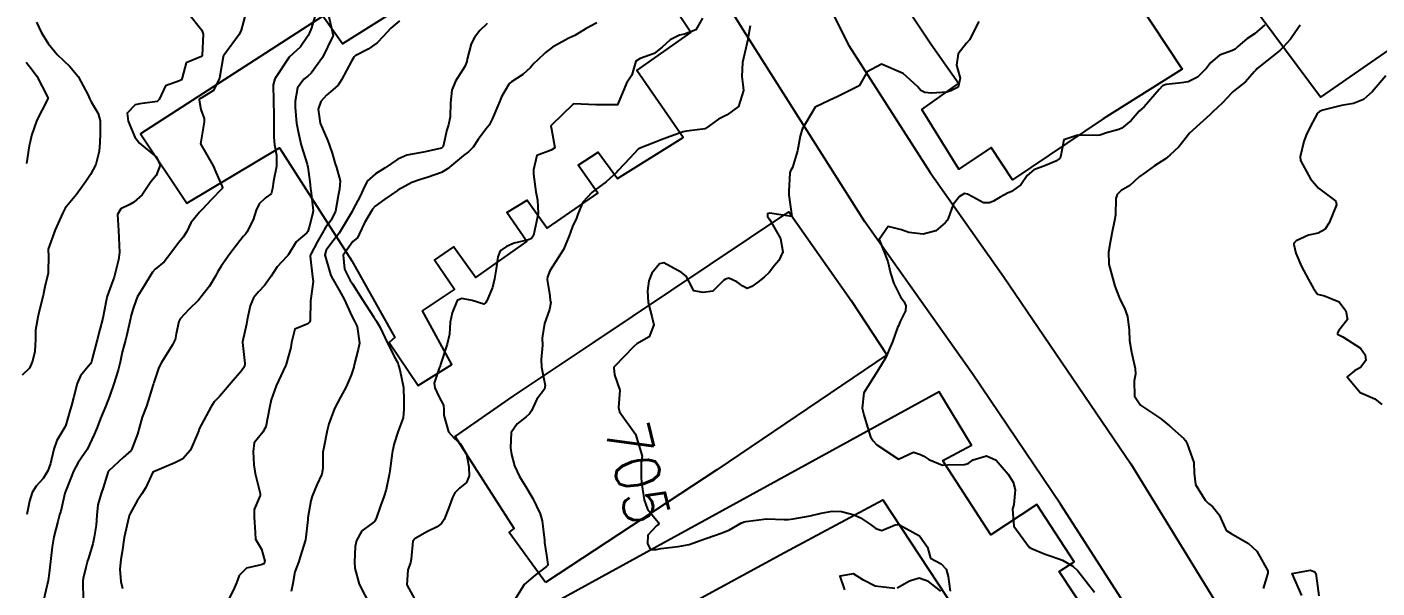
# Model space of a CAD drawing. Header units: metres. Extents: x 292545 to 299085, y 7450245 to 7463078.
# Drawn here: x 298090.4 to 298213.5, y 7451589.8 to 7451641 of the extents above; entities that cross this region are included whole.
import ezdxf
from ezdxf.enums import TextEntityAlignment as Align

# ---------------------------------------------------------------- set-up
doc = ezdxf.new("R2010")
doc.units = ezdxf.units.M
for name, color, linetype in [('Cotas', 45, 'Continuous'), ('Curvas de Nivel 1m', 11, 'Continuous'), ('Curvas de Nivel 5m', 15, 'Continuous'), ('Edificações', 30, 'Continuous'), ('Vias Primárias', 230, 'Continuous')]:
    doc.layers.add(name, color=color, linetype=linetype)
doc.styles.add('Style-STANDARD', font='STANDARD.shx')

msp = doc.modelspace()

# ---------------------------------------------------------------- linework, layer by layer
at = {"layer": 'Curvas de Nivel 1m', "flags": 128}
for points, elevation in [([(298105.02, 7451642.35), (298106.34, 7451640.72), (298106.46, 7451640.34), (298106.37, 7451638.39), (298106.35, 7451638.34), (298106.31, 7451638.31), (298104.92, 7451637.74), (298104.55, 7451636.36), (298104.47, 7451636.18), (298104.29, 7451636.09), (298103.04, 7451635.62), (298102.45, 7451634.39), (298102.26, 7451634.2), (298100.67, 7451633.99), (298100.26, 7451633.89), (298099.52, 7451633.14), (298099.61, 7451632.42), (298100.23, 7451630.96), (298100.64, 7451630.41), (298102.2, 7451629.12), (298102.54, 7451628.38), (298102.18, 7451627.46), (298101.69, 7451626.88), (298101.38, 7451626.4), (298100.89, 7451625.68), (298100.15, 7451625.02), (298099.76, 7451624.81), (298098.94, 7451624.42), (298098.66, 7451623.9), (298098.73, 7451622.42), (298098.77, 7451621.77), (298098.84, 7451620.42), (298098.75, 7451619.77), (298098.42, 7451618.43), (298098.33, 7451618.16), (298098.06, 7451617.46), (298097.72, 7451616.43), (298097.62, 7451616.01), (298097.31, 7451614.44), (298097.05, 7451613.41), (298096.78, 7451612.45), (298096.37, 7451610.84), (298096.27, 7451610.46), (298096.18, 7451610.26), (298095.98, 7451610.02), (298095.26, 7451609.17), (298094.97, 7451608.47), (298094.64, 7451607.17), (298094.44, 7451606.47), (298094.33, 7451606.07), (298093.91, 7451604.59), (298093.86, 7451604.48), (298093.11, 7451603.28), (298092.83, 7451602.5), (298092.54, 7451601.17), (298092.3, 7451600.5), (298091.86, 7451599.81), (298091.24, 7451599.12), (298090.87, 7451598.52), (298090.62, 7451597.74), (298090.38, 7451596.52)], 714), ([(298110.36, 7451642.29), (298109.92, 7451640.71), (298109.74, 7451640.3), (298108.31, 7451638.35), (298108.29, 7451638.31), (298108.27, 7451638.27), (298107.94, 7451636.32), (298107.41, 7451635.19), (298106.27, 7451634.51), (298106.16, 7451634.44), (298106.11, 7451634.34), (298106.25, 7451633.48), (298106.56, 7451632.65), (298106.56, 7451632.34), (298106.22, 7451630.34), (298107.38, 7451628.32), (298107.63, 7451627.76), (298108.17, 7451626.5), (298108.22, 7451626.36), (298108.22, 7451626.31), (298108.2, 7451626.28), (298108.17, 7451626.23), (298107.21, 7451625.27), (298106.37, 7451624.34), (298106.14, 7451624.1), (298105.34, 7451623.13), (298104.96, 7451622.35), (298104.65, 7451621.82), (298104.11, 7451621.17), (298103.5, 7451620.37), (298102.89, 7451619.58), (298102.08, 7451618.89), (298101.84, 7451618.63), (298101.69, 7451618.39), (298101.07, 7451617.39), (298100.47, 7451616.41), (298100.34, 7451616.12), (298100.04, 7451615.22), (298099.87, 7451614.58), (298099.83, 7451614.41), (298099.51, 7451612.91), (298099.39, 7451612.42), (298099.08, 7451611.34), (298098.89, 7451610.42), (298098.72, 7451609.68), (298098.3, 7451608.43), (298097.94, 7451607.37), (298097.59, 7451606.44), (298097.09, 7451605.28), (298096.78, 7451604.45), (298096.53, 7451603.83), (298095.88, 7451602.46), (298095.07, 7451601.27), (298094.64, 7451600.47), (298094.41, 7451599.92), (298093.84, 7451598.48), (298093.47, 7451596.84), (298093.37, 7451596.49), (298093.2, 7451595.88), (298092.84, 7451594.49), (298092.69, 7451593.58), (298092.58, 7451592.5), (298092.43, 7451591.18), (298092.33, 7451590.5), (298091.91, 7451588.69)], 713), ([(298116.63, 7451641.94), (298116.34, 7451640.91), (298116.14, 7451640.41), (298116.05, 7451640.22), (298115.35, 7451639.2), (298114.31, 7451638.24), (298112.99, 7451636.26), (298112.84, 7451635.71), (298112.87, 7451634.26), (298112.91, 7451632.92), (298112.91, 7451632.26), (298112.91, 7451630.94), (298112.98, 7451630.26), (298113.15, 7451629.31), (298113.15, 7451628.26), (298112.86, 7451626.94), (298112.77, 7451626.26), (298112.65, 7451625.78), (298112.16, 7451625.41), (298111.56, 7451624.86), (298111.29, 7451624.28), (298111.01, 7451623.41), (298110.44, 7451622.29), (298110.31, 7451622.1), (298110.12, 7451621.88), (298108.88, 7451620.31), (298108.09, 7451619.17), (298107.77, 7451618.63), (298107.62, 7451618.32), (298107.05, 7451617.34), (298106.26, 7451616.34), (298106.17, 7451616.22), (298106.05, 7451616.09), (298105.15, 7451615.24), (298104.35, 7451614.36), (298104.24, 7451614.14), (298104.01, 7451613.01), (298103.9, 7451612.47), (298103.85, 7451612.36), (298103.65, 7451612.01), (298102.65, 7451610.38), (298102.43, 7451609.93), (298101.96, 7451608.57), (298101.92, 7451608.43), (298101.91, 7451608.39), (298101.45, 7451606.88), (298101.28, 7451606.4), (298100.91, 7451605.41), (298100.62, 7451604.4), (298100.46, 7451603.85), (298099.91, 7451602.41), (298099.9, 7451602.39), (298099.88, 7451602.37), (298099.18, 7451601.72), (298097.86, 7451600.51), (298097.83, 7451600.48), (298097.8, 7451600.44), (298097.33, 7451598.95), (298097.15, 7451598.45), (298096.87, 7451597.4), (298096.77, 7451596.45), (298096.7, 7451595.56), (298096.53, 7451594.45), (298096.39, 7451593.84), (298095.97, 7451592.46), (298095.92, 7451592.3), (298095.76, 7451591.69), (298095.51, 7451590.7), (298095.5, 7451590.46), (298095.53, 7451588.66)], 712), ([(298117.86, 7451642.2), (298118.31, 7451640.21), (298118.31, 7451640.19), (298118.3, 7451640.15), (298117.34, 7451638.2), (298116.3, 7451636.77), (298116.01, 7451636.5), (298115.65, 7451636.23), (298115.06, 7451635.45), (298114.84, 7451634.23), (298114.85, 7451633.65), (298114.98, 7451632.23), (298115.15, 7451631.31), (298115.41, 7451630.23), (298115.95, 7451628.47), (298116.01, 7451628.22), (298116.18, 7451626.91), (298116.26, 7451626.22), (298116.28, 7451626.11), (298116.49, 7451624.22), (298116.43, 7451623.92), (298116.13, 7451622.74), (298116.02, 7451622.33), (298115.9, 7451622.22), (298114.94, 7451621.41), (298114.23, 7451620.24), (298114.19, 7451620.16), (298114.1, 7451620.06), (298113.22, 7451619.12), (298112.66, 7451618.26), (298112.06, 7451617.41), (298111.5, 7451616.83), (298111.06, 7451616.28), (298110.76, 7451615.57), (298110.48, 7451614.29), (298110.41, 7451613.9), (298110.06, 7451612.29), (298110.06, 7451612.23), (298110.26, 7451610.29), (298110.23, 7451610.04), (298109.97, 7451609.64), (298108.82, 7451608.31), (298107.94, 7451607.29), (298107.47, 7451606.79), (298107.15, 7451606.33), (298106.72, 7451605.54), (298106.11, 7451604.34), (298106.06, 7451604.19), (298105.91, 7451603.82), (298105.46, 7451602.77), (298105.27, 7451602.35), (298104.61, 7451601.61), (298103.87, 7451601.23), (298101.86, 7451600.39), (298101.24, 7451599), (298100.87, 7451598.4), (298100.45, 7451597.78), (298099.82, 7451596.68), (298099.71, 7451596.41), (298099.67, 7451596.27), (298099.27, 7451594.42), (298099.08, 7451593.12), (298098.96, 7451592.42), (298098.86, 7451591.53), (298098.96, 7451590.42), (298099.09, 7451589.77)], 711), ([(298151.99, 7451641.79), (298151.4, 7451640.74), (298150.34, 7451640.35), (298149.89, 7451640.26), (298149.06, 7451639.83), (298148.33, 7451639.14), (298147.58, 7451638.58), (298146.32, 7451638.11), (298145.93, 7451637.87), (298145.56, 7451636.61), (298145.06, 7451635.88), (298144.26, 7451633.89), (298142.26, 7451633.91), (298140.26, 7451633.99), (298140.22, 7451633.97), (298140.18, 7451633.93), (298138.24, 7451632.04), (298138.2, 7451632), (298138.17, 7451631.96), (298138.24, 7451631.66), (298138.52, 7451629.96), (298138.21, 7451629.75), (298136.9, 7451629.28), (298136.57, 7451627.98), (298136.6, 7451627.57), (298136.81, 7451625.97), (298136.94, 7451625.19), (298137.01, 7451623.97), (298136.87, 7451623.24), (298136.58, 7451621.98), (298136.39, 7451621.7), (298136.12, 7451621.59), (298134.82, 7451621.29), (298134.11, 7451620.96), (298133.54, 7451620.57), (298133.33, 7451620.02), (298133.18, 7451618.92), (298133.04, 7451618.02), (298132.86, 7451617.23), (298132.33, 7451616.03), (298132.23, 7451615.85), (298132.05, 7451615.71), (298130.99, 7451616.04), (298130.05, 7451616.24), (298129.63, 7451616.06), (298129.18, 7451614.92), (298128.99, 7451614.07), (298128.92, 7451612.97), (298128.71, 7451612.07), (298128.11, 7451610.2), (298128.08, 7451610.08), (298128.06, 7451610), (298127.98, 7451609.86), (298127.53, 7451608.51), (298127.6, 7451608.08), (298127.95, 7451607.29), (298128.38, 7451606.51), (298128.4, 7451606.07), (298128.4, 7451605.59), (298128.84, 7451604.07), (298129.34, 7451603.5), (298129.89, 7451603.01), (298130.48, 7451602.04), (298130.7, 7451600.87), (298130.71, 7451600.05), (298130.46, 7451599.44), (298129.85, 7451598.93), (298129.42, 7451598.49), (298129.2, 7451598.07), (298128.83, 7451597.06), (298128.43, 7451596.07), (298128.2, 7451595.69), (298127.81, 7451595.41), (298126.92, 7451594.97), (298125.8, 7451594.35), (298125.59, 7451594.1), (298125.42, 7451592.45), (298125.36, 7451592.11), (298125.13, 7451591.49), (298125.02, 7451590.11), (298125.72, 7451588.83)], 707), ([(298132.35, 7451641.3), (298131.7, 7451640.68), (298131.21, 7451640.04), (298130.91, 7451639.46), (298130.55, 7451638.05), (298130.5, 7451637.86), (298130.31, 7451637.38), (298129.48, 7451636.06), (298129.13, 7451635.22), (298129.02, 7451634.07), (298129, 7451632.81), (298128.83, 7451632.07), (298128.69, 7451631.61), (298128.35, 7451630.08), (298128.21, 7451629.94), (298126.7, 7451629.6), (298126.21, 7451629.51), (298125.02, 7451629.29), (298124.2, 7451628.95), (298123.05, 7451628.14), (298122.19, 7451627.59), (298121.41, 7451626.93), (298121.04, 7451626.16), (298120.77, 7451625.56), (298120.15, 7451624.37), (298120.08, 7451624.23), (298120.06, 7451624.17), (298119.97, 7451624.01), (298118.85, 7451622.19), (298118.11, 7451621.23), (298117.67, 7451620.64), (298117.57, 7451620.21), (298118.08, 7451618.41), (298118.17, 7451618.2), (298118.87, 7451617), (298119.33, 7451616.18), (298120.03, 7451614.62), (298120.26, 7451614.17), (298120.51, 7451613.68), (298120.72, 7451612.16), (298120.59, 7451611.57), (298120.23, 7451610.17), (298120.19, 7451609.96), (298119.97, 7451609.23), (298119.5, 7451608.18), (298118.98, 7451607.22), (298118.44, 7451606.19), (298117.92, 7451604.81), (298117.8, 7451604.32), (298117.78, 7451604.2), (298117.45, 7451602.64), (298117.37, 7451602.21), (298117.37, 7451600.71), (298117.27, 7451600.21), (298116.82, 7451599.24), (298116.39, 7451598.21), (298116.28, 7451597.76), (298116.02, 7451596.22), (298116, 7451596.03), (298115.79, 7451594.22), (298115.32, 7451592.67), (298115.17, 7451592.23), (298114.81, 7451591.29), (298114.65, 7451590.24), (298114.48, 7451589.49)], 709), ([(298142.36, 7451641.39), (298141.4, 7451640.87), (298140.34, 7451640.23), (298140.14, 7451640.13), (298139.76, 7451639.94), (298138.32, 7451639.14), (298137.65, 7451638.63), (298136.94, 7451637.97), (298136.63, 7451637.66), (298136.31, 7451637.3), (298135.62, 7451636.67), (298134.59, 7451636), (298134.42, 7451635.87), (298134.29, 7451635.72), (298133.67, 7451634.61), (298133.41, 7451634.01), (298132.82, 7451632.6), (298132.53, 7451632.03), (298132.4, 7451631.87), (298132.24, 7451631.69), (298131.54, 7451630.72), (298131.09, 7451630.04), (298130.66, 7451629.6), (298130.21, 7451629.26), (298128.75, 7451628.07), (298128.19, 7451627.73), (298126.98, 7451627.3), (298126.18, 7451627.06), (298125.49, 7451626.8), (298124.22, 7451626.12), (298124.19, 7451626.1), (298124.17, 7451626.09), (298123.02, 7451625.28), (298122.15, 7451624.66), (298121.91, 7451624.39), (298121.77, 7451624.15), (298121.16, 7451623.13), (298120.73, 7451622.16), (298120.52, 7451621.77), (298120.12, 7451621.42), (298119.24, 7451620.18), (298119.35, 7451618.91), (298119.7, 7451618.18), (298119.83, 7451617.94), (298120.07, 7451617.57), (298120.95, 7451616.16), (298122.03, 7451614.53), (298122.28, 7451614.15), (298122.59, 7451613.57), (298123.27, 7451612.14), (298123.99, 7451610.73), (298124.21, 7451610.35), (298124.28, 7451610.13), (298124.39, 7451609.71), (298124.73, 7451608.12), (298124.75, 7451606.92), (298124.76, 7451606.12), (298124.7, 7451605.34), (298124.25, 7451604.12), (298123.89, 7451602.99), (298123.73, 7451602.29), (298123.7, 7451602.13), (298123.48, 7451600.52), (298123.43, 7451600.13), (298123.16, 7451598.82), (298122.94, 7451598.14), (298122.64, 7451597.33), (298122.24, 7451596.15), (298122.08, 7451595.88), (298121.81, 7451595.66), (298120.93, 7451595.03), (298120.44, 7451594.16), (298120.33, 7451593.62), (298120.26, 7451592.17), (298120.29, 7451591.63), (298120.69, 7451590.16), (298121.71, 7451588.15)], 708), ([(298156.35, 7451641.11), (298156.14, 7451639.93), (298156.11, 7451639.74), (298156.03, 7451639.45), (298155.65, 7451637.75), (298155.57, 7451636.47), (298155.67, 7451635.75), (298155.73, 7451635.2), (298155.27, 7451633.75), (298154.25, 7451632.97), (298153.45, 7451632.58), (298152.37, 7451631.79), (298152.3, 7451631.73), (298152.24, 7451631.71), (298150.54, 7451631.5), (298150.24, 7451631.44), (298149.04, 7451631.02), (298148.23, 7451630.69), (298147.62, 7451630.45), (298146.21, 7451629.9), (298146.18, 7451629.89), (298146.13, 7451629.86), (298145.37, 7451629.04), (298144.31, 7451627.89), (298144.19, 7451627.76), (298143.2, 7451626.88), (298142.17, 7451626.1), (298142.07, 7451626.02), (298141.91, 7451625.91), (298141.07, 7451625.01), (298140.64, 7451623.93), (298140.51, 7451623.56), (298140.13, 7451622.8), (298139.83, 7451621.93), (298139.33, 7451620.71), (298138.82, 7451619.95), (298138.08, 7451618.75), (298137.85, 7451618.19), (298137.83, 7451617.96), (298138.06, 7451616.48), (298138.12, 7451616.03), (298138.14, 7451615.96), (298138.16, 7451615.85), (298138.04, 7451615.24), (298137.71, 7451614.28), (298137.6, 7451613.96), (298137.38, 7451612.6), (298137.4, 7451611.97), (298137.29, 7451610.66), (298137.3, 7451609.97), (298137.64, 7451608.28), (298137.58, 7451607.96), (298136.88, 7451607.04), (298136.39, 7451605.98), (298136.21, 7451605.7), (298135.92, 7451605.44), (298135.1, 7451604.81), (298134.56, 7451604), (298134.5, 7451602.61), (298134.57, 7451602), (298134.84, 7451600.96), (298135.32, 7451599.99), (298135.85, 7451599.12), (298136.53, 7451597.97), (298137.2, 7451596.59), (298137.38, 7451595.96), (298137.58, 7451594.17), (298137.6, 7451593.96), (298137.77, 7451592.83), (298137.89, 7451591.96), (298137.86, 7451591.87), (298137.76, 7451591.77), (298136.74, 7451590.98), (298135.74, 7451590.13), (298135.63, 7451589.98), (298134.91, 7451588.81)], 706), ([(298203.29, 7451641.19), (298202.34, 7451640.36), (298201.64, 7451639.91), (298200.81, 7451639.22), (298200.57, 7451638.98), (298200.33, 7451638.84), (298199.14, 7451638.42), (298198.32, 7451637.73), (298197.95, 7451637.25), (298197.13, 7451636.43), (298196.29, 7451636), (298195.68, 7451635.89), (298194.29, 7451635.76), (298193.95, 7451635.63), (298193.63, 7451635.3), (298192.27, 7451633.72), (298192.06, 7451633.53), (298191.83, 7451633.32), (298191.1, 7451632.48), (298190.24, 7451631.76), (298189.95, 7451631.63), (298188.84, 7451631.35), (298188.4, 7451631.19), (298188.23, 7451631.13), (298187.97, 7451631.1), (298186.23, 7451631.13), (298184.94, 7451630.69), (298184.7, 7451629.41), (298184.6, 7451629.02), (298184.21, 7451628.75), (298183.28, 7451628.35), (298182.2, 7451627.96), (298181.6, 7451627.44), (298181.04, 7451626.59), (298180.17, 7451625.99), (298179.8, 7451625.83), (298179.13, 7451625.47), (298178.53, 7451625.1), (298178.16, 7451624.95), (298177.61, 7451624.95), (298176.63, 7451625.5), (298176.17, 7451625.76), (298175.88, 7451625.8), (298175.43, 7451625.52), (298174.87, 7451624.81), (298174.39, 7451623.53), (298174.32, 7451623.35), (298174.14, 7451623.13), (298173.27, 7451622.4), (298172.13, 7451622.09), (298170.81, 7451622.25), (298170.13, 7451622.5), (298168.92, 7451622.8), (298168.12, 7451621.6), (298168.89, 7451619.59), (298169.14, 7451618.54), (298169.44, 7451617.59), (298170.06, 7451616.37), (298170.39, 7451615.91), (298170.54, 7451615.57), (298170.51, 7451615.11), (298170.03, 7451614.13), (298169.86, 7451613.75), (298169.79, 7451613.58), (298169.31, 7451612.29), (298169.03, 7451611.59), (298168.73, 7451610.85), (298167.97, 7451609.6), (298166.72, 7451607.62), (298166.56, 7451606.24), (298166.72, 7451605.62), (298167.03, 7451604.5), (298167.33, 7451603.61), (298167.55, 7451603.25), (298167.9, 7451602.88), (298169.88, 7451601.58), (298171.25, 7451602.21), (298171.89, 7451602.01), (298172.19, 7451601.86), (298172.63, 7451601.55), (298173.88, 7451601.02), (298174.33, 7451601.07), (298175.88, 7451601.1), (298176.21, 7451601.17), (298176.67, 7451601.5), (298177.89, 7451601.87), (298178.78, 7451601.47), (298179.86, 7451600.2), (298180.33, 7451599.46), (298180.51, 7451598.79), (298180.39, 7451597.45), (298180.28, 7451597.01), (298180.38, 7451595.45), (298181.78, 7451593.55), (298181.94, 7451593.44), (298183.26, 7451592.9), (298183.78, 7451592.72), (298184.83, 7451592.35), (298185.77, 7451591.81), (298186.23, 7451591.39), (298187.73, 7451589.44)], 704), ([(298206.49, 7451641.15), (298206.35, 7451640.94), (298205.61, 7451639.89), (298204.95, 7451639.16), (298204.64, 7451638.86), (298204.33, 7451638.6), (298202.59, 7451637.2), (298202.45, 7451637.06), (298202.31, 7451636.89), (298201.51, 7451636), (298200.54, 7451635.22), (298200.4, 7451635.1), (298200.28, 7451634.98), (298199.42, 7451634.08), (298198.52, 7451633.24), (298198.39, 7451633.11), (298198.26, 7451632.98), (298197.34, 7451632.16), (298196.39, 7451631.27), (298196.23, 7451631.08), (298195.45, 7451630.05), (298194.62, 7451629.29), (298194.39, 7451629.11), (298194.21, 7451628.98), (298193.23, 7451628.33), (298192.2, 7451627.6), (298192.03, 7451627.49), (298191.82, 7451627.32), (298190.98, 7451626.53), (298190.17, 7451626.08), (298189.8, 7451625.71), (298189.69, 7451625.34), (298189.65, 7451623.84), (298189.57, 7451623.35), (298189.32, 7451622.16), (298189.18, 7451621.35), (298189.01, 7451620.45), (298189.06, 7451619.35), (298189.41, 7451618.02), (298189.61, 7451617.34), (298190.06, 7451616.17), (298190.48, 7451615.34), (298190.76, 7451614.6), (298190.91, 7451613.33), (298190.94, 7451612.41), (298191.12, 7451611.33), (298191.45, 7451609.85), (298191.47, 7451609.33), (298191.37, 7451608.73), (298191.39, 7451607.33), (298191.94, 7451606.51), (298193.76, 7451605.29), (298193.86, 7451605.22), (298193.92, 7451605.16), (298194.58, 7451604.62), (298195.9, 7451603.46), (298196.05, 7451603.27), (298196.18, 7451602.98), (298196.79, 7451601.26), (298196.84, 7451600.29), (298196.96, 7451599.26), (298197.84, 7451597.82), (298198.13, 7451597.54), (298198.51, 7451597.24), (298199.1, 7451596.51), (298199.68, 7451595.22), (298199.81, 7451595.05), (298200.22, 7451594.8), (298201.79, 7451593.88), (298202.55, 7451593.19), (298203.54, 7451591.4), (298203.56, 7451591.18), (298203.13, 7451589.79)], 703), ([(298090.31, 7451637.78), (298090.87, 7451637.09), (298091.3, 7451636.51), (298092.26, 7451634.62), (298092.32, 7451634.5), (298092.31, 7451634.46), (298092.26, 7451634.39), (298091.3, 7451632.51), (298090.8, 7451631.1), (298090.67, 7451630.52), (298090.6, 7451630.14), (298090.34, 7451628.53)], 716), ([(298214.3, 7451636.55), (298213.06, 7451635.07), (298212.28, 7451634.39), (298211.35, 7451634.02), (298210.27, 7451633.82), (298208.56, 7451633.42), (298208.26, 7451633.3), (298208.08, 7451633.13), (298207.43, 7451631.95), (298207.04, 7451631.14), (298206.82, 7451630.55), (298206.49, 7451629.15), (298206.53, 7451628.82), (298207.43, 7451627.14), (298208.18, 7451626.28), (298209.75, 7451625.11), (298209.81, 7451624.76), (298209.14, 7451623.12), (298208.74, 7451622.52), (298208.13, 7451622.19), (298207.26, 7451622.01), (298206.12, 7451621.48), (298205.96, 7451621.31), (298205.91, 7451621.15), (298206.11, 7451620.36), (298206.62, 7451619.14), (298207.26, 7451617.96), (298207.71, 7451617.13), (298208.07, 7451616.63), (298208.71, 7451616.47), (298210.06, 7451615.93), (298210.66, 7451615.09), (298210.82, 7451614.31), (298210.02, 7451613.3), (298209.89, 7451613.1), (298209.9, 7451612.98), (298210.02, 7451612.9), (298210.39, 7451612.73), (298212.01, 7451611.71), (298212.43, 7451611.08), (298212.49, 7451610.58), (298211.99, 7451609.92), (298211.45, 7451609.62), (298210.8, 7451609.09), (298211.96, 7451607.66), (298213.3, 7451607.07), (298213.95, 7451606.56)], 702), ([(298206.64, 7451589.14), (298205.76, 7451591.15), (298207.44, 7451591.46), (298207.76, 7451591.32), (298207.88, 7451591.24), (298207.93, 7451591.13), (298207.95, 7451590.94), (298208.2, 7451589.12)], 703)]:
    msp.add_lwpolyline(points, dxfattribs=dict(at, elevation=elevation))
at = {"layer": 'Curvas de Nivel 5m', "flags": 128}
for points, elevation in [([(298124.35, 7451641.56), (298123.58, 7451640.89), (298122.89, 7451640.14), (298122.33, 7451639.56), (298121.5, 7451638.98), (298120.31, 7451638.36), (298120.22, 7451638.26), (298120.17, 7451638.17), (298120, 7451637.87), (298119.09, 7451636.19), (298118.78, 7451635.7), (298118.28, 7451635.25), (298117.7, 7451634.78), (298117.2, 7451634.21), (298116.96, 7451633.51), (298117.13, 7451632.21), (298117.82, 7451630.61), (298117.99, 7451630.2), (298118.21, 7451629.5), (298118.5, 7451628.5), (298118.62, 7451628.19), (298118.96, 7451626.97), (298118.89, 7451626.19), (298118.78, 7451625.58), (298118.54, 7451624.19), (298118.13, 7451623.37), (298117.62, 7451622.71), (298117.34, 7451622.21), (298116.9, 7451621.42), (298116.26, 7451620.22), (298116.23, 7451620.09), (298116.43, 7451618.22), (298116.49, 7451617.79), (298116.29, 7451616.22), (298116.26, 7451616.01), (298116.21, 7451614.22), (298116.17, 7451614.07), (298116.02, 7451613.93), (298114.81, 7451613.43), (298114.52, 7451612.23), (298114.46, 7451611.77), (298114.04, 7451610.24), (298114.03, 7451610.2), (298113.98, 7451610.08), (298113.11, 7451608.25), (298112.66, 7451606.98), (298112.51, 7451606.26), (298112.18, 7451604.53), (298112.03, 7451604.27), (298111.99, 7451604.19), (298111.91, 7451604.03), (298111.1, 7451603.07), (298111.02, 7451602.28), (298111.08, 7451601.07), (298111.19, 7451600.28), (298111.67, 7451598.43), (298111.67, 7451598.27), (298111.11, 7451596.99), (298111.1, 7451596.28), (298111.19, 7451594.89), (298111.23, 7451594.28), (298111.78, 7451593.35), (298112.08, 7451592.27), (298111.99, 7451592.04), (298111.76, 7451591.92), (298110.42, 7451591.62), (298109.75, 7451590.96), (298109.49, 7451590.29), (298109.32, 7451589.88), (298108.55, 7451588.31)], 710), ([(298177.21, 7451641.49), (298176.34, 7451639.83), (298176.08, 7451639.51), (298175.3, 7451638.55), (298175.17, 7451637.52), (298175.49, 7451636.32), (298175.31, 7451635.52), (298174.64, 7451635.16), (298174.28, 7451635.05), (298172.87, 7451634.95), (298172.28, 7451635.03), (298171.92, 7451635.19), (298171.6, 7451635.56), (298170.3, 7451636.75), (298168.31, 7451637.6), (298167.02, 7451636.89), (298166.28, 7451635.62), (298164.27, 7451634.61), (298163.62, 7451634.31), (298162.26, 7451633.67), (298161.1, 7451631.69), (298160.89, 7451631.03), (298160.66, 7451629.69), (298160.2, 7451628.18), (298160.03, 7451627.86), (298159.96, 7451627.7), (298159.88, 7451625.99), (298159.88, 7451625.7), (298160.14, 7451623.7), (298158.15, 7451624.01), (298157.92, 7451623.95), (298157.92, 7451623.72), (298158.14, 7451623.4), (298159.11, 7451621.71), (298159.31, 7451620.5), (298158.95, 7451619.71), (298158.57, 7451619.23), (298158.08, 7451618.61), (298157.63, 7451618.17), (298157.05, 7451617.73), (298156.49, 7451617.31), (298156.07, 7451617.15), (298155.67, 7451617.34), (298155.12, 7451617.75), (298154.4, 7451618.08), (298154.08, 7451618), (298153.94, 7451617.91), (298153.83, 7451617.77), (298152.93, 7451616.91), (298152.06, 7451616.78), (298151.2, 7451616.94), (298150.74, 7451617.81), (298150.52, 7451618.26), (298150.08, 7451618.61), (298148.46, 7451619.47), (298148.09, 7451619.38), (298147.39, 7451618.54), (298147.11, 7451617.85), (298146.99, 7451616.93), (298147.03, 7451615.85), (298147.42, 7451614.46), (298147.56, 7451613.84), (298147.14, 7451612.72), (298146.01, 7451612.1), (298145.72, 7451611.86), (298143.98, 7451610.03), (298143.92, 7451609.95), (298143.9, 7451609.89), (298143.97, 7451609.28), (298144.46, 7451607.88), (298144.34, 7451606.29), (298144.44, 7451605.88), (298145.9, 7451603.86), (298146.48, 7451601.85), (298146.4, 7451601.34), (298146.39, 7451599.85), (298146.47, 7451599.23), (298146.67, 7451597.85), (298146.97, 7451597), (298147.81, 7451596.02), (298147.94, 7451595.84), (298148.02, 7451595.63), (298147.81, 7451595.49), (298147, 7451594.65), (298146.97, 7451593.85), (298147.26, 7451593.33), (298147.78, 7451593.32), (298148.2, 7451593.41), (298149.78, 7451593.61), (298150.79, 7451593.8), (298151.53, 7451594.05), (298151.79, 7451594.14), (298153, 7451594.57), (298153.8, 7451594.84), (298154.45, 7451595.12), (298155.56, 7451595.75), (298155.73, 7451595.84), (298155.81, 7451595.86), (298155.95, 7451595.88), (298157.82, 7451596.13), (298159.44, 7451596.08), (298159.82, 7451596.08), (298160.27, 7451596.14), (298161.82, 7451596.41), (298162.83, 7451596.65), (298163.82, 7451596.83), (298164.67, 7451596.8), (298165.82, 7451596.5), (298166.41, 7451596.21), (298167.31, 7451595.61), (298167.81, 7451595.26), (298168.34, 7451595.06), (298169.56, 7451595.58), (298169.78, 7451595.62), (298169.81, 7451595.61), (298169.96, 7451595.58), (298171.8, 7451594.57), (298172.51, 7451593.55), (298172.78, 7451592.55), (298173.77, 7451592.04), (298174.22, 7451591.53), (298174.4, 7451590.88), (298174.57, 7451589.52)], 705), ([(298091.26, 7451641.43), (298091.7, 7451640.51), (298092.33, 7451639.48), (298093.15, 7451638.49), (298094.3, 7451637.4), (298095.06, 7451636.47), (298095.96, 7451634.78), (298096.1, 7451634.46), (298096.26, 7451634.18), (298096.9, 7451633.1), (298097.08, 7451632.45), (298097.07, 7451631.28), (298097.04, 7451630.45), (298096.99, 7451629.67), (298096.67, 7451628.45), (298096.18, 7451627.53), (298095.75, 7451626.89), (298095.47, 7451626.47), (298094.9, 7451625.73), (298094.15, 7451624.8), (298094, 7451624.63), (298093.89, 7451624.48), (298093.64, 7451623.99), (298092.97, 7451622.5), (298092.33, 7451620.74), (298092.32, 7451620.51), (298092.36, 7451620.24), (298092.34, 7451618.51), (298092.06, 7451617.45), (298091.89, 7451616.68), (298091.86, 7451616.51), (298091.49, 7451615.06), (298091.37, 7451614.52), (298091.18, 7451613.35), (298091.18, 7451612.52), (298091.12, 7451611.39), (298090.91, 7451610.52), (298090.63, 7451609.86), (298089.96, 7451609.24)], 715), ([(298169.55, 7451589.77), (298167.75, 7451589.99), (298166.69, 7451590.55), (298165.76, 7451591.1), (298164.51, 7451590.89), (298164.94, 7451589.64)], 705), ([(298173.74, 7451589.53), (298172.62, 7451590.42), (298171.75, 7451590.71), (298170.88, 7451590.44), (298169.75, 7451589.81)], 705)]:
    msp.add_lwpolyline(points, dxfattribs=dict(at, elevation=elevation))
at = {"layer": 'Edificações'}
for points in [[(298125.11, 7451643.21), (298119.17, 7451639.46), (298117.37, 7451641.99), (298100.75, 7451631.25), (298104.96, 7451624.92), (298113.41, 7451629.98), (298120.03, 7451619.66), (298123.94, 7451612.67), (298123.43, 7451612.21), (298126.06, 7451608.28), (298129.13, 7451610.22), (298126.46, 7451615.09), (298129.39, 7451617.04), (298127.55, 7451619.72), (298129.33, 7451620.93), (298131.34, 7451618.15), (298135.99, 7451621.42), (298134.16, 7451624.08), (298136, 7451625.19), (298137.84, 7451622.65), (298142.44, 7451625.84), (298140.65, 7451628.38), (298142.47, 7451629.57), (298144.26, 7451627.16), (298150.22, 7451630.93), (298146, 7451637.03), (298150.93, 7451640.48), (298143.98, 7451650.95)], [(298225.77, 7451646.69), (298208.35, 7451634.6), (298198.78, 7451647.48)], [(298190.16, 7451645.63), (298195.73, 7451637.14), (298188.54, 7451632.63), (298180.26, 7451627.06), (298178.33, 7451630), (298175.37, 7451628.02), (298172, 7451633.48), (298175.33, 7451635.84), (298172.82, 7451639.43), (298169.61, 7451644.3)]]:
    msp.add_lwpolyline(points, dxfattribs=at)
msp.add_lwpolyline([(298137.67, 7451590.32), (298134.38, 7451594.89), (298134.82, 7451595.24), (298129.43, 7451603.65), (298134.73, 7451607.32), (298142.03, 7451612.19), (298159.88, 7451624.14), (298165.54, 7451616.05), (298168.8, 7451611.08), (298153.31, 7451600.59), (298137.67, 7451590.32)], close=True, dxfattribs=at)
at = {"layer": 'Edificações', "elevation": 713.25}
for points in [[(298188.43, 7451585.4), (298184.53, 7451591.34), (298185.9, 7451592.22), (298182.5, 7451597.45), (298178.29, 7451594.66), (298174.1, 7451601.16), (298173.92, 7451601.45), (298176.52, 7451602.85), (298173.58, 7451607.71), (298138.78, 7451588.61)], [(298142.2, 7451583.66), (298159.46, 7451593.05), (298168.44, 7451597.86), (298180.1, 7451580.14)]]:
    msp.add_lwpolyline(points, dxfattribs=at)
at = {"layer": 'Vias Primárias'}
msp.add_lwpolyline([(298223.75, 7451666.49), (298209.86, 7451683.74), (298201.58, 7451695.14), (298190.02, 7451709.06), (298186.53, 7451713.14), (298188.13, 7451714.51), (298177.94, 7451727.16), (298171.82, 7451731.94, 0.474522), (298168.49, 7451732.84), (298158.95, 7451727.28), (298134.38, 7451711.23), (298126.16, 7451705.36, 0.27176), (298125.53, 7451701.9), (298129.71, 7451695.53), (298143.22, 7451674.74), (298150.76, 7451662.8), (298159.49, 7451650.89), (298165.33, 7451639.31), (298172.76, 7451627.73), (298179.46, 7451618.25), (298191.06, 7451601.16), (298204.02, 7451580.03), (298217.46, 7451559.45, 0.342922)], format="xyb", dxfattribs=at)
at = {"layer": 'Vias Primárias', "elevation": 710.53}
msp.add_lwpolyline([(298115.9, 7451532.47), (298125.7, 7451538.37), (298138.99, 7451546.87), (298150.95, 7451554.43), (298174.03, 7451569.35), (298191.46, 7451580.53, 0.389064), (298192.65, 7451585.03), (298184.65, 7451597.46), (298176.62, 7451609.37), (298166.81, 7451623.22), (298155.7, 7451640.74), (298145.86, 7451656.6), (298137.15, 7451669.18), (298120.36, 7451694.05), (298118.79, 7451696.17, 0.442795), (298113.3, 7451696.73), (298102.21, 7451689.63), (298092.81, 7451683.11), (298082.74, 7451677), (298070.92, 7451668.8), (298060.55, 7451661.94), (298048.73, 7451654.19), (298040.73, 7451648.75), (298036.76, 7451646.13)], format="xyb", dxfattribs=at)

# ---------------------------------------------------------------- texts
at = {"layer": 'Cotas', "style": 'Style-STANDARD'}
msp.add_text('705', height=4, rotation=283.4224, dxfattribs=at).set_placement((298146.08, 7451600.32, 705), align=Align.MIDDLE_CENTER)

doc.saveas('drawing.dxf')
